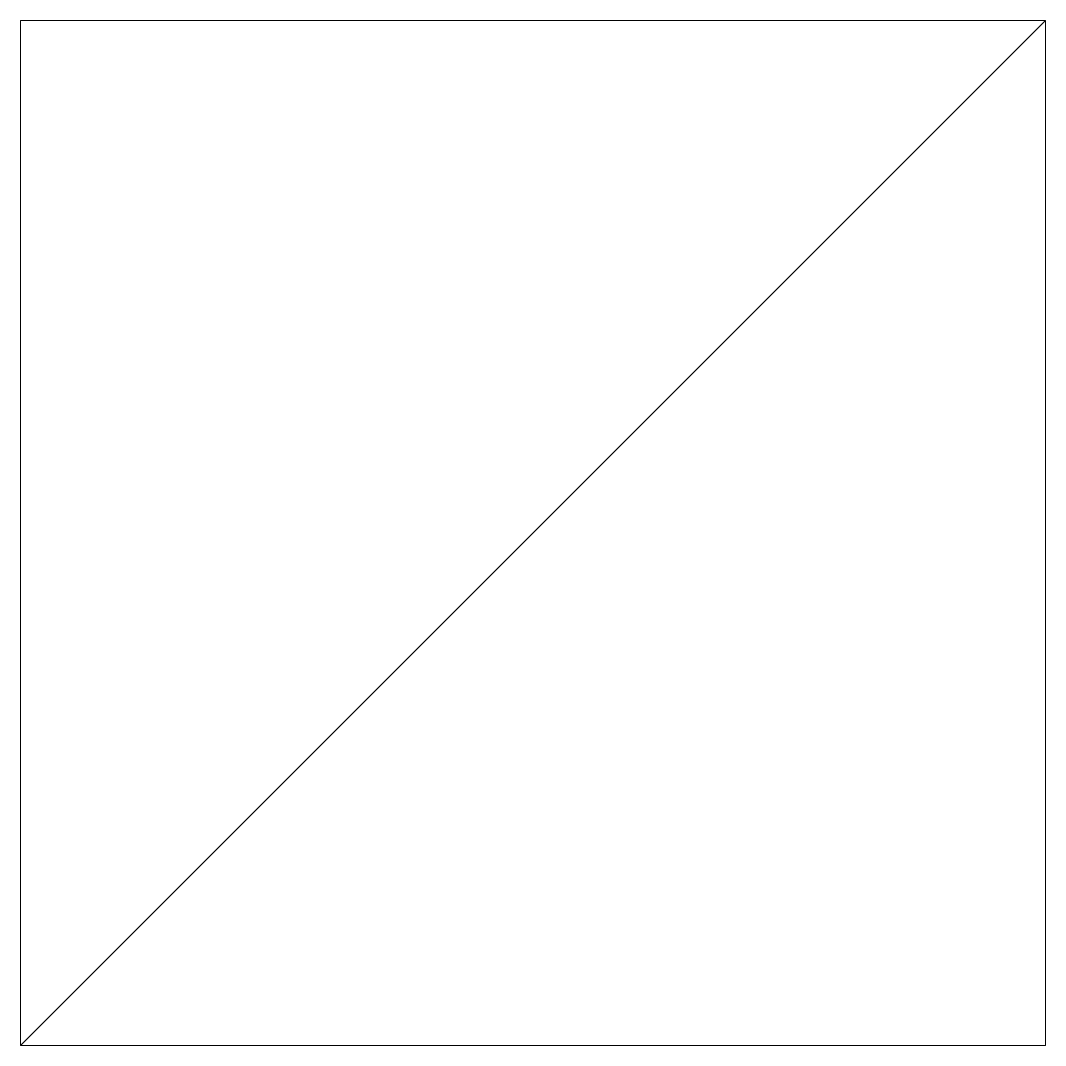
# Model space of a CAD drawing. Header units: metres. Extents: x -31600.25 to -31599.25, y 43556.83 to 43557.83.
import ezdxf

# ---------------------------------------------------------------- set-up
doc = ezdxf.new("R2010")
doc.units = ezdxf.units.M
doc.layers.add('GN_komu_vodi', color=7, linetype='Continuous')

# ---------------------------------------------------------------- blocks, each defined once
blk = doc.blocks.new('322020')
at = {"color": 0, "lineweight": 9}
blk.add_lwpolyline([(-1, -1), (1, -1), (1, 1), (-1, 1)], close=True, dxfattribs=at)
blk.add_lwpolyline([(-1, -1), (1, 1)], dxfattribs=at)

msp = doc.modelspace()

# ---------------------------------------------------------------- block references
at = {"layer": 'GN_komu_vodi', "xscale": 0.5, "yscale": 0.5, "zscale": 0.5}
msp.add_blockref('322020', (-31599.7481, 43557.334), dxfattribs=at)

doc.saveas('drawing.dxf')
